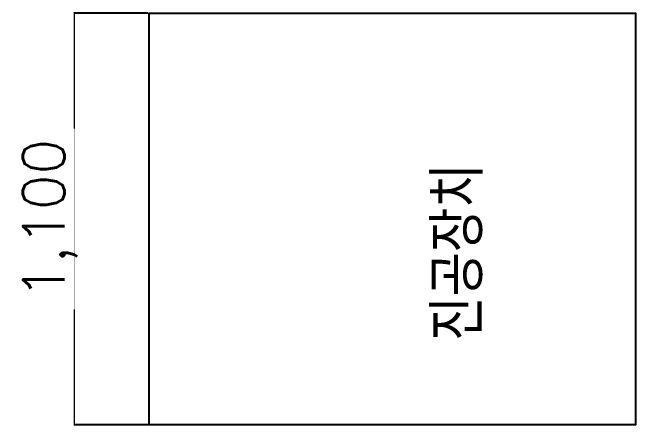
# Model space of a CAD drawing. Header units: millimetres. Extents: x 10462777 to 22643323, y 453826 to 1389191.
# Drawn here: x 11296460 to 11298125, y 601418 to 602522 of the extents above; entities that cross this region are included whole.
import ezdxf

# ---------------------------------------------------------------- set-up
doc = ezdxf.new("R2010")
doc.units = ezdxf.units.MM
doc.header["$LTSCALE"] = 200
doc.header["$MEASUREMENT"] = 0
doc.header["$PDMODE"] = 35
doc.header["$PDSIZE"] = -5
doc.layers.get('0').update_dxf_attribs({"linetype": 'CONTINUOUS'})
doc.layers.get('DEFPOINTS').update_dxf_attribs({"linetype": 'CONTINUOUS'})
doc.layers.add('AM_5', color=3, linetype='CONTINUOUS', lineweight=15)
doc.layers.add('TEXT', color=7, linetype='CONTINUOUS')
doc.styles.add('ABB', font='txt.shx ', dxfattribs={"width": 0.8, "bigfont": ' whgtxt.shx'})
doc.styles.add('굴림', font='txt.shx ', dxfattribs={"bigfont": ' whgtxt.shx'})
doc.dimstyles.new('200$0', dxfattribs={"dimscale": 200, "dimtxt": 7, "dimasz": 1, "dimexe": 2, "dimexo": 2, "dimgap": 1, "dimtad": 1, "dimdec": 0, "dimdsep": 46, "dimlunit": 6, "dimtxsty": '굴림', "dimblk": 'DIMDOT', "dimcen": 1, "dimclrd": 4, "dimclre": 4, "dimclrt": 4, "dimadec": 0, "dimazin": 0, "dimtfac": 1, "dimtdec": 0, "dimtmove": 2, "dimatfit": 3, "dimldrblk": 'DIMDOT', "dimfxl": 1, "dimtolj": 1, "dimtzin": 0, "dimlwd": -1, "dimarcsym": 0})

# ---------------------------------------------------------------- blocks, each defined once
blk = doc.blocks.new('DIMDOT')
at = {"color": 4}
blk.add_line((-2, 0), (2, 0), dxfattribs=at)
at = {"color": 7}
for radius in [0.5, 0.25]:
    blk.add_circle((0, 0), radius, dxfattribs=at)
blk = doc.blocks.new('*D372')
at = {"layer": 'AM_5', "color": 4, "linetype": 'ByBlock', "lineweight": -2, "transparency": 16777216}
for p, q in [((11296822.8, 602520.2), (11296623.7, 602520.2)), ((11296822.8, 601420.2), (11296623.7, 601420.2))]:
    blk.add_line(p, q, dxfattribs=at)
at = {"layer": 'AM_5', "color": 4, "linetype": 'ByBlock', "transparency": 16777216}
blk.add_line((11296625.7, 601421.2), (11296625.7, 602519.2), dxfattribs=at)
at = {"layer": 'DEFPOINTS', "color": 0, "transparency": 16777216}
for p in [(11296625.7, 602520.2), (11296824.8, 602520.2), (11296824.8, 601420.2)]:
    blk.add_point(p, dxfattribs=at)
at = {"layer": 'AM_5', "color": 4, "transparency": 16777216}
for p, rotation in [((11296625.7, 602520.2), 90), ((11296625.7, 601420.2), 270)]:
    blk.add_blockref('DIMDOT', p, dxfattribs=dict(at, rotation=rotation))
at = {"layer": 'AM_5', "color": 4, "transparency": 16777216, "insert": (11296559.9, 601970.2), "char_height": 111, "attachment_point": 5, "rotation": 90, "style": '굴림', "bg_fill": 3, "box_fill_scale": 1.25, "bg_fill_color": 256, "bg_fill_true_color": 13158600, "bg_fill_transparency": 0}
blk.add_mtext('\\A1;1,100', dxfattribs=at)

msp = doc.modelspace()

# ---------------------------------------------------------------- linework, layer by layer
at = {"ltscale": 10, "elevation": 0}
msp.add_lwpolyline([(11296824.75845, 602520.24183), (11298124.75845, 602520.24183), (11298124.75845, 601420.24183), (11296824.75845, 601420.24183)], close=True, dxfattribs=at)

# ---------------------------------------------------------------- texts
at = {"layer": 'TEXT', "lineweight": -3, "style": 'ABB', "width": 0.85}
msp.add_text('진공장치', height=132, rotation=90, dxfattribs=at).set_placement((11297716.64538, 601644.23903, 0))

# ---------------------------------------------------------------- next in the draw order: dimensions: what is measured, and where the dimension line sits
at = {"layer": 'AM_5'}
dim = msp.add_aligned_dim(p1=(11296824.75845, 601420.24183), p2=(11296824.75845, 602520.24183), distance=199.08687, dimstyle='200$0', override={"dimscale": 1, "dimtxt": 111, "dimpost": '', "dimfxl": 2, "dimtfill": 1, "dimarcsym": 1}, dxfattribs=at)
dim.commit()
dim.dimension.update_dxf_attribs({"geometry": '*D372', "text_midpoint": (11296559.92158, 601970.24183)})

doc.saveas('drawing.dxf')
